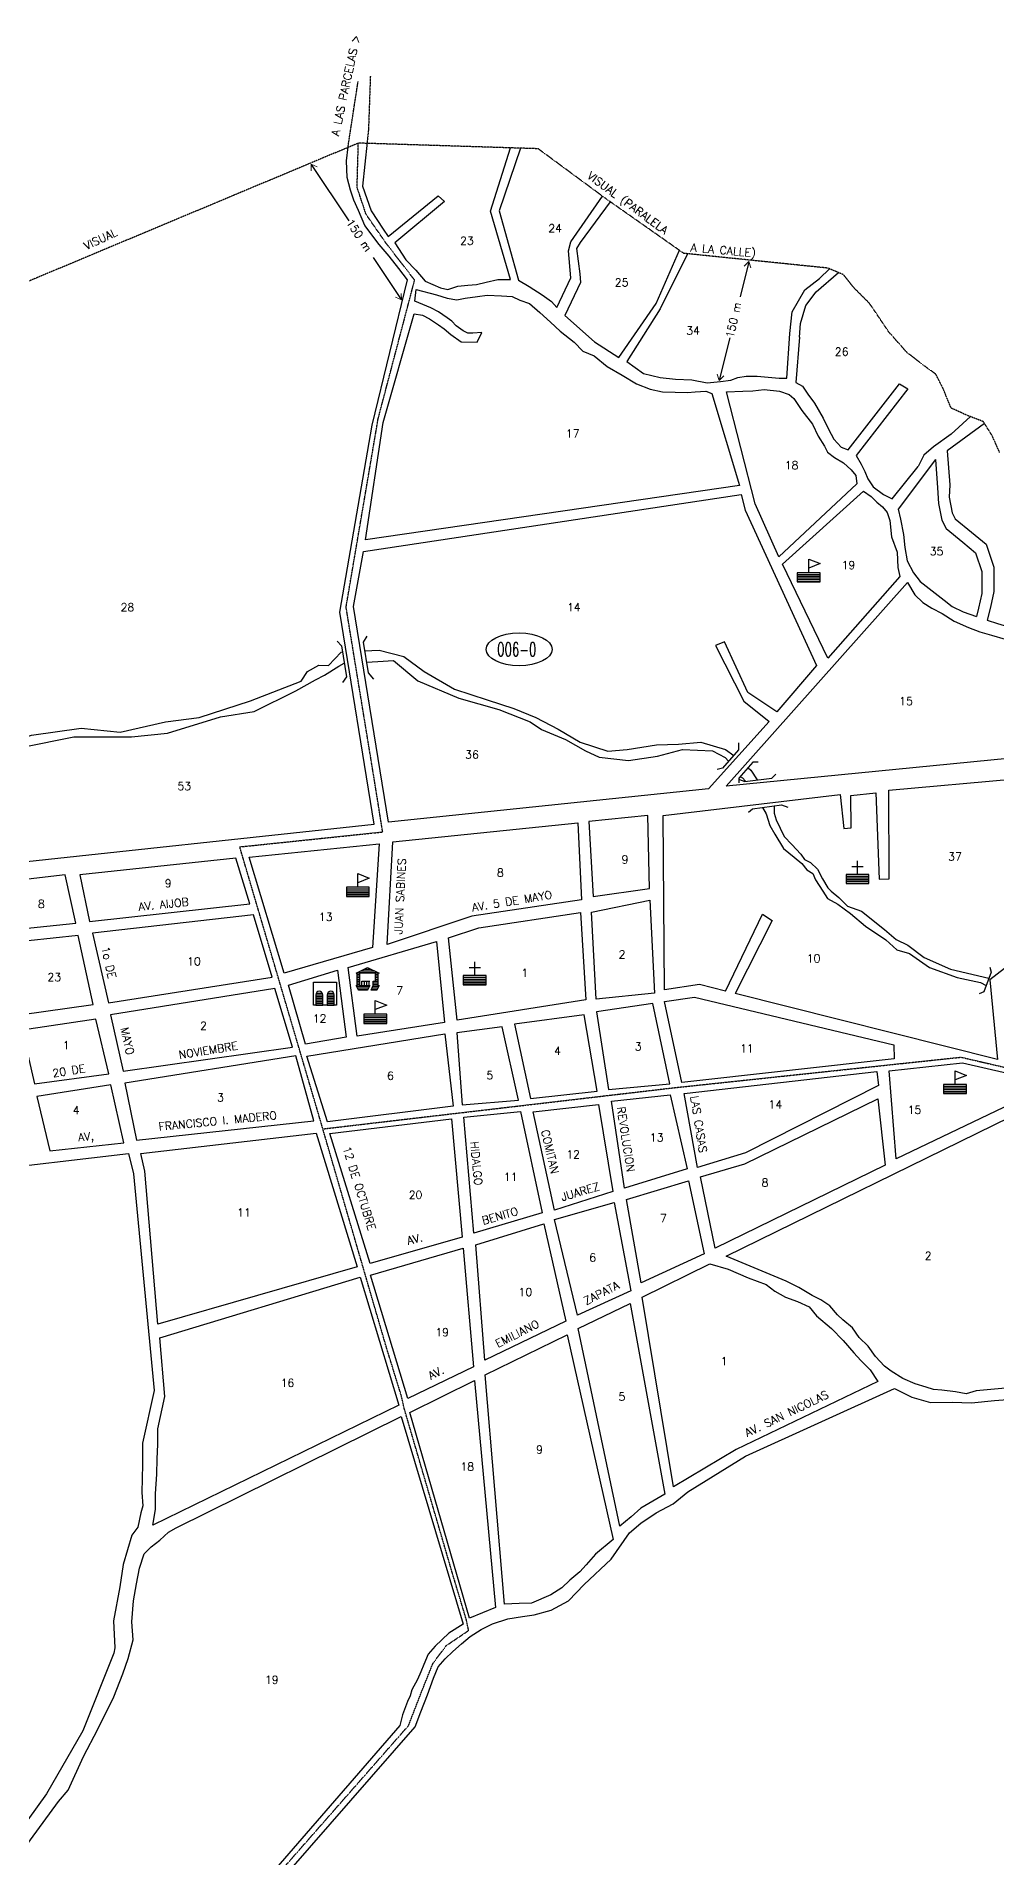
# Model space of a CAD drawing. Extents: x 558226 to 561608, y 1825319 to 1828129.
# Drawn here: x 560001 to 560840, y 1826535 to 1828129 of the extents above; entities that cross this region are included whole.
import ezdxf

# ---------------------------------------------------------------- set-up
doc = ezdxf.new("R2010")
doc.units = 0
doc.header["$MEASUREMENT"] = 0
doc.linetypes.add('HIDDEN', pattern=[0.375, 0.25, -0.125])
doc.layers.get('0').update_dxf_attribs({"linetype": 'CONTINUOUS'})
for name, color, linetype in [('4', 9, 'CONTINUOUS'), ('6', 10, 'CONTINUOUS'), ('9', 5, 'CONTINUOUS'), ('A', 3, 'CONTINUOUS'), ('C', 1, 'CONTINUOUS'), ('D', 6, 'CONTINUOUS'), ('F', 15, 'CONTINUOUS'), ('L', 14, 'CONTINUOUS')]:
    doc.layers.add(name, color=color, linetype=linetype)
doc.styles.add('ROMANS', font='ROMANS', dxfattribs={"height": 7})

# ---------------------------------------------------------------- blocks, each defined once
blk = doc.blocks.new('ELL')
blk.add_circle((0, 0), 1)
blk = doc.blocks.new('PAL')
for p, q in [((-7.598076, 0.5), (-2.401924, 0.5)), ((2.401924, 0.5), (7.598076, 0.5)), ((-8, -1), (-2, -1)), ((-8, -2.5), (-2, -2.5)), ((-8, -4), (-2, -4)), ((-8, -5.5), (-2, -5.5)), ((-8, -7), (-2, -7)), ((-8, -8.5), (-2, -8.5)), ((-8, -10), (-2, -10)), ((2, -1), (8, -1)), ((2, -2.5), (8, -2.5)), ((2, -4), (8, -4)), ((2, -5.5), (8, -5.5)), ((2, -7), (8, -7)), ((2, -8.5), (8, -8.5)), ((2, -10), (8, -10))]:
    blk.add_line(p, q)
blk.add_lwpolyline([(-10, -10), (-10, 10), (10, 10), (10, -10)], close=True)
for points in [[(-2, -10), (-2, -1, 1), (-8, -1), (-8, -10)], [(8, -10), (8, -1, 1), (2, -1), (2, -10)]]:
    blk.add_lwpolyline(points, format="xyb")
blk = doc.blocks.new('ESC')
for p, q in [((0, -2), (0, 10)), ((0, 10), (10, 6)), ((10, 6), (0, 2)), ((-10, -3.5), (10, -3.5)), ((-10, -5), (10, -5)), ((-10, -6.5), (10, -6.5)), ((-10, -8), (10, -8)), ((-10, -9.5), (10, -9.5))]:
    blk.add_line(p, q)
blk.add_lwpolyline([(-10, -2), (-10, -10), (10, -10), (10, -2)], close=True)
blk = doc.blocks.new('PLZ')
for p, q in [((-9, 5.5), (9, 5.5)), ((-9, 4), (-7, 4)), ((-9, 2.5), (-7, 2.5)), ((-9, 1), (-7, 1)), ((-6, 7), (6, 7)), ((-3, 8.5), (3, 8.5)), ((7, 4), (9, 4)), ((7, 2.5), (9, 2.5)), ((7, 1), (9, 1)), ((-9.75, -6.5), (1.75, -6.5)), ((-9, -0.5), (-7, -0.5)), ((-9, -2), (-7, -2)), ((-9, -3.5), (-7, -3.5)), ((-9, -5), (-7, -5)), ((-9, -8), (1, -8)), ((-8.25, -9.5), (0.25, -9.5)), ((-5, -2), (2, -2)), ((-5, -6), (-5, -2)), ((-3, -2), (-3, -6)), ((-1, -2), (-1, -6)), ((1, -2), (1, -6)), ((3.25, -9.5), (8.25, -9.5)), ((4, -8), (9, -8)), ((4.75, -6.5), (9.75, -6.5)), ((5, -3.5), (9, -3.5)), ((5, -5), (9, -5)), ((7, -0.5), (9, -0.5)), ((7, -2), (9, -2))]:
    blk.add_line(p, q)
blk.add_lwpolyline([(0, 10), (10, 5), (9, 5), (9, -6), (10, -6), (8, -10), (3, -10), (5, -6), (5, -2), (7, -2), (7, 5), (-7, 5), (-7, -6), (2, -6), (0, -10), (-8, -10), (-10, -6), (-9, -6), (-9, 5), (-10, 5)], close=True)
blk = doc.blocks.new('IGL')
for p, q in [((-5, 5), (5, 5)), ((0, -2), (0, 10)), ((-10, -3.5), (10, -3.5)), ((-10, -5), (10, -5)), ((-10, -6.5), (10, -6.5)), ((-10, -8), (10, -8)), ((-10, -9.5), (10, -9.5))]:
    blk.add_line(p, q)
blk.add_lwpolyline([(-10, -2), (-10, -10), (10, -10), (10, -2)], close=True)

msp = doc.modelspace()

# ---------------------------------------------------------------- linework, layer by layer
at = {"layer": '4', "color": 9, "linetype": 'HIDDEN'}
for points in [[(560842.646733, 1827764.72388), (560836.13559, 1827779.366272), (560828.378383, 1827791.666962), (560814.5112, 1827797.002717), (560800.199744, 1827803.5364), (560793.274413, 1827820.562612), (560786.946296, 1827833.064379), (560777.159285, 1827840.195275), (560761.79431, 1827851.976973), (560745.874242, 1827869.943368), (560728.94879, 1827895.055207), (560714.829879, 1827909.178607), (560706.325034, 1827920.074276), (560692.707063, 1827925.878372), (560566.537536, 1827938.809765), (560498.917008, 1827986.33018), (560439.276317, 1828030.325515), (560282.050934, 1828035.263509), (559851.222333, 1827854.666886)], [(560047.121088, 1826329.310841), (560153.173447, 1826454.04882), (560325.885754, 1826650.777781), (560337.554498, 1826680.941932), (560347.278451, 1826705.267859), (560358.947195, 1826720.836453), (560378.450158, 1826733.984627), (560376.613861, 1826742.961084), (560364.98398, 1826781.723054), (560322.331167, 1826927.582911), (560319.700801, 1826939.163648), (560306.548972, 1826981.801815), (560246.695045, 1827187.654993), (560178.372129, 1827419.572805), (560303.316223, 1827432.637024), (560296.478487, 1827475.562317), (560271.331016, 1827629.318131), (560299.385552, 1827794.255896), (560331.277244, 1827915.422943), (560306.440681, 1827947.469362), (560288.793649, 1827972.975696), (560280.950524, 1827996.520003), (560282.050934, 1828035.263509)], [(560251.005208, 1827172.831223), (560557.771473, 1827208.83681), (560808.863822, 1827235.583157), (560919.763039, 1827209.892963), (560949.541533, 1827185.230376), (560955.829514, 1827167.201904), (560961.644454, 1827152.65672), (560983.935058, 1827051.810114), (561068.251691, 1827064.41594), (561071.159161, 1827103.203096), (561235.915801, 1827089.627591), (561252.391465, 1827105.142454), (561270.805442, 1827116.778601), (561281.466166, 1827120.657316), (561335.937711, 1827125.795355), (561399.756542, 1827120.281328)]]:
    msp.add_lwpolyline(points, dxfattribs=at)
at = {"layer": '6', "color": 10, "linetype": 'HIDDEN'}
for points in [[(560273.139539, 1828032.131993), (560273.506485, 1828035.242943), (560281.852501, 1828089.281347)], [(560292.55047, 1828093.863855), (560290.890216, 1828046.90583), (560289.723761, 1828036.037127)]]:
    msp.add_lwpolyline(points, dxfattribs=at)
at = {"layer": '9', "color": 5, "linetype": 'CONTINUOUS'}
for points in [[(559918.309525, 1827508.485106), (559932.91991, 1827509.637695), (559961.523256, 1827505.65755), (559996.393181, 1827517.272169), (560039.78687, 1827523.466633), (560073.690296, 1827519.910551), (560113.401168, 1827528.886788), (560142.846887, 1827532.758326), (560187.790355, 1827547.470174), (560232.193667, 1827564.504948), (560237.617873, 1827573.022338), (560247.456672, 1827578.442493), (560255.890831, 1827578.137998), (560267.063592, 1827590.057106), (560268.274565, 1827590.113788)], [(560287.531555, 1827591.015143), (560300.149015, 1827591.605724), (560321.84586, 1827586.185568), (560339.668267, 1827573.022338), (560366.014438, 1827557.536182), (560394.685268, 1827548.244482), (560417.931892, 1827540.501407), (560437.304067, 1827532.758326), (560456.676254, 1827522.692324), (560476.04844, 1827511.077705), (560500.069942, 1827503.33463), (560517.11746, 1827504.883241), (560542.688742, 1827508.754785), (560562.060928, 1827509.529094), (560581.433115, 1827511.077705), (560603.12996, 1827504.883241), (560610.210116, 1827499.599553)], [(559917.901355, 1827498.521496), (559932.623486, 1827499.682901), (559957.707791, 1827499.266218), (559988.403114, 1827506.934307), (560033.349812, 1827515.697839), (560083.77783, 1827515.697839), (560115.141566, 1827519.129757), (560161.612368, 1827533.224898), (560191.105585, 1827538.137792), (560227.388036, 1827556.22917), (560244.610341, 1827565.570856), (560252.434907, 1827569.881379), (560265.081566, 1827577.632866), (560269.796688, 1827580.250418)], [(560289.11789, 1827581.177904), (560299.159808, 1827581.647933), (560312.89641, 1827582.519761), (560334.203765, 1827564.750005), (560369.901989, 1827549.656519), (560404.982346, 1827539.797549), (560432.388877, 1827528.843135), (560442.25523, 1827522.270484), (560463.084189, 1827513.506958), (560480.624367, 1827503.647981), (560492.683237, 1827498.170774), (560518.30741, 1827495.049921), (560543.630355, 1827498.883866), (560565.494595, 1827504.743412), (560591.804862, 1827503.647975), (560602.768056, 1827497.741268), (560605.709527, 1827494.415252)], [(560615.868578, 1827480.999673), (560617.761692, 1827479.940324)], [(560617.761692, 1827479.940324), (560620.631, 1827476.958475)], [(560622.744476, 1827488.851961), (560625.110371, 1827486.60042)], [(560625.110371, 1827486.60042), (560630.719187, 1827478.121627)], [(560635.352629, 1827453.966712), (560638.529418, 1827448.58538), (560641.80866, 1827438.345382), (560646.317634, 1827430.562986), (560653.695943, 1827418.274994), (560663.061839, 1827410.535462), (560669.6394, 1827405.058255), (560674.024444, 1827399.581048), (560679.520043, 1827396.156603), (560681.698281, 1827390.817516), (560688.275842, 1827380.958546), (560692.22714, 1827374.447812), (560701.245088, 1827369.532609), (560712.393593, 1827361.240599), (560725.548727, 1827350.286185), (560743.088905, 1827338.236334), (560752.955246, 1827329.472801), (560763.917863, 1827326.186476), (560781.458042, 1827314.136624), (560805.575781, 1827305.373092), (560825.988166, 1827300.828437), (560830.865917, 1827298.312776)], [(560645.541508, 1827455.358393), (560645.541508, 1827449.202608), (560647.374536, 1827443.166358), (560654.242626, 1827428.793476), (560660.898855, 1827421.772686), (560668.819546, 1827413.066446), (560672.180507, 1827408.588519), (560677.409323, 1827405.976066), (560683.504406, 1827400.190453), (560687.718485, 1827391.534656), (560692.458644, 1827383.753079), (560695.465453, 1827380.74852), (560702.250631, 1827375.164901), (560709.832047, 1827367.761327), (560721.986098, 1827363.327454), (560742.159304, 1827347.273425), (560752.199813, 1827338.540998), (560762.311245, 1827333.489066), (560776.595512, 1827322.783876), (560799.679403, 1827312.487101), (560833.20061, 1827304.709159), (560833.322085, 1827304.653136)]]:
    msp.add_lwpolyline(points, dxfattribs=at)
at = {"layer": 'F', "color": 15, "linetype": 'CONTINUOUS'}
for p, q in [((560474.32449, 1826998.231853), (560519.734907, 1827020.100967)), ((560519.734907, 1827020.100967), (560549.913904, 1826853.203439)), ((560510.756886, 1826825.242399), (560474.32449, 1826998.231853)), ((560528.954442, 1826840.919272), (560520.460644, 1826833.54015)), ((560549.913904, 1826853.203439), (560528.954442, 1826840.919272)), ((560520.460644, 1826833.54015), (560510.756886, 1826825.242399))]:
    msp.add_line(p, q, dxfattribs=at)
for points in [[(560289.723761, 1828036.037127), (560285.60664, 1827997.674958), (560293.123166, 1827975.887121), (560303.636262, 1827959.956547), (560308.217376, 1827953.432383), (560351.842171, 1827989.112013), (560357.414119, 1827984.224032), (560314.014468, 1827948.064027), (560323.602917, 1827933.106236), (560332.393076, 1827924.101979), (560340.453649, 1827914.404237), (560353.834441, 1827908.606158), (560360.20818, 1827907.257806), (560369.062012, 1827910.118499), (560377.630528, 1827911.08778), (560385.475475, 1827911.600754), (560393.830881, 1827913.524767), (560403.858572, 1827915.881018), (560415.018003, 1827916.072575), (560397.547964, 1827975.848601), (560415.029869, 1828031.087026)], [(559964.861383, 1827403.939791), (560295.890045, 1827439.448178), (560265.943197, 1827624.851659), (560294.068031, 1827788.608751), (560325.061104, 1827915.744058), (560317.480906, 1827925.666944), (560308.970044, 1827936.325435), (560300.20997, 1827946.515585), (560287.817496, 1827963.205831), (560282.218965, 1827976.401083), (560278.172379, 1827985.284999), (560275.311686, 1827994.138831), (560272.267967, 1828005.133287), (560271.692307, 1828019.862432), (560273.139539, 1828032.131993)], [(560423.904386, 1828030.808303), (560405.149715, 1827976.130414), (560422.121329, 1827915.417708), (560431.470084, 1827909.721918), (560442.680166, 1827902.55492), (560450.837011, 1827896.652037), (560455.685388, 1827891.307749), (560467.737852, 1827917.345764), (560465.724571, 1827940.892638), (560467.826579, 1827948.908576), (560495.417919, 1827988.911363)], [(560502.273378, 1827983.971486), (560475.87862, 1827948.229641), (560472.662923, 1827943.089931), (560475.66102, 1827920.942061), (560476.180012, 1827913.334293), (560462.632272, 1827884.486236), (560488.624665, 1827861.280358), (560509.876988, 1827847.687984), (560542.406024, 1827895.041006), (560562.712385, 1827941.497895)], [(560569.703794, 1827938.485248), (560545.843364, 1827890.207178), (560516.908109, 1827844.186972), (560531.360472, 1827833.852414), (560545.98131, 1827830.158858), (560559.470409, 1827828.629995), (560573.701128, 1827828.268974), (560587.160142, 1827825.554218), (560598.580819, 1827826.688473), (560607.629711, 1827827.882899), (560613.856526, 1827830.098243), (560621.245166, 1827831.334787), (560630.73833, 1827831.331286), (560649.919716, 1827829.658014), (560656.803914, 1827829.720699), (560659.213776, 1827868.581897)], [(560667.674143, 1827865.55296), (560664.540555, 1827825.964458), (560670.3918, 1827822.73071), (560674.954863, 1827815.49501), (560680.928964, 1827807.748851), (560688.424924, 1827794.505463), (560693.171012, 1827785.129138), (560697.691956, 1827776.233188), (560704.158465, 1827769.18653), (560710.270957, 1827766.89548), (560755.16687, 1827824.614674), (560762.411103, 1827820.158931), (560717.265976, 1827761.971396), (560721.585843, 1827754.504535), (560724.743885, 1827748.016473), (560727.42757, 1827741.540445), (560732.233828, 1827734.535906), (560741.084158, 1827727.903436), (560748.820799, 1827724.147195), (560771.369294, 1827752.292247)], [(560829.422968, 1827790.010551), (560796.905953, 1827766.120861)], [(560786.646983, 1827758.583772), (560754.047261, 1827714.996014), (560755.95924, 1827706.166251), (560758.70561, 1827692.806025), (560759.839865, 1827681.385347), (560761.922835, 1827669.940601), (560767.350374, 1827659.360332), (560773.093313, 1827651.857368), (560794.273431, 1827635.41885), (560801.2504, 1827629.783231), (560810.866419, 1827625.267317), (560822.402676, 1827621.158093)], [(560831.694737, 1827618.01194), (560840.747428, 1827615.01601), (560859.358184, 1827609.559914), (560877.13455, 1827608.634281), (560900.146897, 1827608.28781), (560919.953066, 1827612.531971), (560984.978094, 1827649.804677), (560991.852773, 1827640.137021), (560928.487996, 1827602.822195), (560960.375282, 1827550.037687), (561090.974415, 1827618.161225), (561092.747809, 1827618.430292)], [(560289.364723, 1827603.882931), (560286.314364, 1827598.563235), (560290.621394, 1827571.85432), (560295.308448, 1827566.15811)], [(560263.639141, 1827599.449313), (560267.439463, 1827595.525254), (560271.619808, 1827568.436594), (560268.326194, 1827563.246711)], [(560614.343688, 1827510.473198), (560614.540025, 1827504.587246), (560600.403169, 1827488.302771), (560595.84926, 1827487.339826)], [(560631.591164, 1827493.797683), (560627.075224, 1827493.797683), (560614.705464, 1827479.671395), (560614.587279, 1827475.655867)], [(560548.603142, 1827447.039618), (560703.33487, 1827465.423353), (560706.61478, 1827435.673732), (560713.036655, 1827436.222808), (560712.566786, 1827464.477154), (560734.459427, 1827466.769733), (560737.28959, 1827391.226579), (560746.077235, 1827391.478307), (560745.91019, 1827469.089881), (560856.286006, 1827479.105635), (560856.911428, 1827326.011077), (560854.911709, 1827322.027176), (560853.386348, 1827318.031241), (560834.264145, 1827303.32715), (560840.802413, 1827233.623208), (560611.359775, 1827291.314199)], [(560615.171333, 1827478.510715), (560619.901937, 1827476.874415), (560643.555008, 1827479.601576), (560647.011984, 1827483.237787)], [(560603.086049, 1827293.394543), (560580.449393, 1827299.086297), (560549.720972, 1827294.644561), (560548.603142, 1827447.039618)], [(560623.14125, 1827449.886843), (560626.780181, 1827452.795816), (560652.070768, 1827456.250214), (560657.529159, 1827454.250296)], [(560915.778188, 1826952.144861), (560822.290193, 1826943.599329), (560813.442378, 1826940.975815), (560804.23453, 1826942.870729), (560792.162486, 1826944.126311), (560784.821982, 1826944.787196), (560778.466294, 1826946.847084), (560768.814173, 1826949.939926), (560758.012261, 1826954.485924), (560747.970021, 1826960.911301), (560741.911682, 1826965.336959), (560734.052186, 1826973.605612), (560727.63983, 1826982.786877), (560719.999462, 1826990.337977), (560714.043412, 1826998.795672), (560705.679474, 1827005.890466), (560701.03819, 1827010.042843), (560694.35857, 1827018.044233), (560686.420853, 1827023.229563), (560678.684213, 1827026.985804), (560667.236952, 1827034.158819), (560656.221929, 1827039.659549), (560603.611372, 1827061.404724), (560852.10931, 1827183.496788)], [(559946.422354, 1827135.511204), (560081.152853, 1827151.317046), (560085.451167, 1827133.645485), (560103.424759, 1826944.036461), (560093.238653, 1826898.015269), (560093.474845, 1826879.260104), (560092.855092, 1826854.830702), (560093.502956, 1826842.947701), (560091.929459, 1826837.054337), (560089.238771, 1826824.544038), (560084.071491, 1826817.317857), (560076.300277, 1826791.645893), (560073.435096, 1826772.257413), (560067.933379, 1826742.493243), (560069.235124, 1826718.964419), (560068.403248, 1826714.238897), (560041.049036, 1826646.344102), (560009.270153, 1826591.140116), (559831.144685, 1826342.901162)], [(560052.477008, 1826329.691555), (560331.863659, 1826649.646301), (560336.707006, 1826662.813983), (560342.541187, 1826677.617847), (560347.663832, 1826692.439762), (560351.711405, 1826702.304994), (560357.821382, 1826709.269928), (560364.624843, 1826715.505276), (560372.157892, 1826722.434108), (560379.678907, 1826728.888583), (560389.322496, 1826734.814548), (560399.416374, 1826739.779764), (560412.818719, 1826744.186384), (560425.686537, 1826746.233252), (560435.690159, 1826747.640788), (560450.746738, 1826751.768111), (560465.905606, 1826759.927471), (560479.560666, 1826774.295595), (560503.144629, 1826796.481096), (560519.150909, 1826819.333499), (560529.097863, 1826827.862412), (560542.38337, 1826837.018622), (560557.293025, 1826844.709642), (560570.140277, 1826855.300958), (560620.534947, 1826886.536879), (560750.905434, 1826945.647628), (560765.904357, 1826938.14718), (560782.398557, 1826933.456773), (560801.153722, 1826933.692965), (560818.230586, 1826933.25974), (560838.213763, 1826935.126098), (560857.236192, 1826936.542166)], [(559934.222019, 1826467.49576), (560019.780733, 1826584.465527), (560028.340717, 1826594.453614), (560041.900492, 1826623.776027), (560054.37316, 1826647.6674), (560068.146045, 1826676.035082), (560076.010029, 1826696.008741), (560080.86541, 1826709.65078), (560085.075443, 1826725.919835), (560084.049494, 1826741.609728), (560085.467535, 1826760.085596), (560088.218394, 1826774.967681), (560090.701988, 1826788.66989), (560094.815749, 1826801.144087), (560100.901657, 1826807.160307), (560108.410638, 1826813.140424), (560116.180866, 1826820.06324), (560122.924157, 1826823.926801), (560319.529633, 1826921.228886), (560373.777011, 1826739.480886), (560361.239142, 1826731.729697), (560349.085375, 1826720.408793), (560343.20656, 1826713.200663), (560339.183055, 1826704.284146), (560336.648809, 1826697.940492), (560333.628172, 1826691.134515), (560328.887114, 1826681.998871), (560327.331668, 1826676.817043), (560325.070702, 1826671.890444), (560320.743832, 1826660.370979), (560318.368543, 1826650.937986), (560046.253695, 1826336.969374)]]:
    msp.add_lwpolyline(points, dxfattribs=at)
at = {"layer": 'F', "linetype": 'CONTINUOUS'}
for points in [[(560659.213776, 1827868.581897), (560661.245447, 1827887.577719), (560672.266067, 1827906.849382), (560685.123447, 1827916.94406), (560694.10849, 1827925.281072)], [(560667.674143, 1827865.55296), (560668.592523, 1827877.48304), (560673.184447, 1827893.083906), (560682.368295, 1827905.013986), (560701.92435, 1827921.949885)], [(560817.212166, 1827795.963451), (560800.422767, 1827780.608525), (560784.810223, 1827769.596145), (560776.544755, 1827762.254563), (560771.369294, 1827752.292247)], [(560796.905953, 1827766.120861), (560799.112087, 1827736.360351), (560798.585995, 1827725.546633), (560801.341147, 1827711.781164), (560803.839528, 1827706.598151), (560818.257627, 1827694.892203), (560831.029322, 1827684.25708), (560837.648033, 1827664.415819), (560837.648033, 1827643.040631), (560834.677943, 1827629.190618), (560831.694737, 1827618.01194)], [(560786.646983, 1827758.583772), (560788.483755, 1827733.805916), (560789.402147, 1827720.040447), (560792.157299, 1827705.357276), (560795.830843, 1827698.015687), (560810.524995, 1827686.085613), (560821.545615, 1827676.908629), (560827.055931, 1827660.390063), (560827.055931, 1827641.1184), (560824.300767, 1827628.270625), (560822.402676, 1827621.158093)], [(560603.086049, 1827293.394543), (560635.500895, 1827360.732925), (560643.766363, 1827355.226732), (560611.359775, 1827291.314199)], [(560834.125288, 1827314.318562), (560835.419827, 1827310.068252), (560828.762188, 1827292.882203), (560824.878558, 1827291.034244)]]:
    msp.add_lwpolyline(points, dxfattribs=at)
at = {"layer": 'F', "color": 15, "linetype": 'CONTINUOUS'}
for points in [[(560288.196317, 1827688.129238), (560303.615348, 1827790.739857), (560330.94998, 1827885.928249), (560338.041272, 1827884.799024), (560344.129696, 1827881.559259), (560352.067413, 1827876.373929), (560357.195088, 1827872.683875), (560362.767036, 1827867.795893), (560371.860561, 1827861.394585), (560385.854102, 1827861.039581), (560390.102752, 1827869.475723), (560382.020626, 1827868.968766), (560377.75141, 1827869.077072), (560373.767509, 1827871.076791), (560367.70917, 1827875.502449), (560363.773405, 1827879.399597), (560359.813572, 1827882.34803), (560352.113034, 1827887.527343), (560345.319091, 1827891.022337), (560331.469958, 1827897.069629), (560332.677404, 1827907.244243), (560350.357498, 1827902.523752), (560359.778457, 1827899.674106), (560368.286804, 1827898.2716), (560375.444282, 1827899.75134), (560386.159441, 1827901.140825), (560394.733975, 1827902.347285), (560407.29241, 1827901.554026), (560416.536361, 1827901.082184), (560423.099142, 1827897.830385), (560431.571386, 1827895.004807), (560440.622793, 1827886.943248), (560450.142539, 1827878.632476), (560458.488427, 1827870.826146), (560470.824232, 1827861.257277), (560478.452566, 1827853.23182), (560488.317798, 1827849.184247), (560499.473727, 1827839.882641), (560512.806383, 1827832.187133), (560525.196342, 1827824.752871), (560537.17813, 1827819.939609), (560548.034195, 1827817.528219), (560558.950431, 1827817.488615), (560569.860649, 1827817.211832), (560576.519702, 1827817.754892), (560585.787721, 1827818.231764), (560591.194694, 1827816.195944), (560615.26263, 1827735.842043)], [(560649.749363, 1827673.261006), (560628.853031, 1827719.596069), (560603.813299, 1827817.774471), (560618.068087, 1827818.362165), (560626.855731, 1827818.613893), (560636.853337, 1827819.784251), (560650.342435, 1827818.255388), (560658.577501, 1827815.435827), (560662.756462, 1827811.769841), (560669.850269, 1827801.384631), (560679.036565, 1827789.285018), (560683.995764, 1827778.953961), (560689.465422, 1827770.033942), (560692.185209, 1827764.980986), (560698.23753, 1827760.318149), (560706.187282, 1827755.607176), (560712.915037, 1827749.503217), (560717.057896, 1827744.414159), (560717.820083, 1827737.037552)], [(560308.277489, 1827441.269902), (560277.940521, 1827630.005917), (560286.514513, 1827677.966658), (560616.718303, 1827727.73585), (560620.170191, 1827714.120394), (560682.700229, 1827578.204543), (560647.9739, 1827537.789872), (560622.530583, 1827554.573876), (560602.297651, 1827598.993459), (560594.3805, 1827595.63434), (560619.017537, 1827547.068397), (560641.110268, 1827529.182738), (560588.120194, 1827470.482229)], [(560652.907405, 1827666.772944), (560723.593107, 1827730.720482), (560730.356965, 1827726.039594), (560735.217377, 1827721.169663), (560740.333018, 1827717.005252), (560744.244715, 1827712.159389), (560746.679187, 1827705.215021), (560748.215595, 1827690.936166), (560753.096573, 1827677.521786), (560753.702318, 1827663.978535), (560755.401186, 1827656.103503), (560692.593031, 1827584.598848)], [(560603.602994, 1827472.700089), (560762.15301, 1827650.948258), (560768.523247, 1827640.106742), (560775.47013, 1827633.285229), (560783.413864, 1827628.337077), (560792.549509, 1827623.596019), (560803.060089, 1827616.92143), (560815.498184, 1827611.384598), (560825.375449, 1827607.811382), (560835.739106, 1827604.70049), (560847.519818, 1827601.316316), (560861.660282, 1827597.397616), (560867.754723, 1827594.395029), (560867.701654, 1827498.75186)], [(560483.678875, 1827441.804081), (560487.23611, 1827376.210397), (560536.542688, 1827383.266128), (560535.077942, 1827447.145409)], [(560312.107463, 1827423.847553), (560473.918448, 1827440.627707), (560477.190368, 1827373.14261), (560381.186178, 1827358.96496), (560307.21805, 1827334.023029)], [(560217.109739, 1827309.015897), (560186.461957, 1827410.659208), (560300.200394, 1827422.250975), (560294.338198, 1827331.501803)], [(560038.686632, 1827395.184302), (560047.138852, 1827354.148892), (560187.32446, 1827369.816343), (560174.810117, 1827409.768149)], [(559960.645334, 1827387.433557), (559970.27743, 1827346.130884), (560035.000621, 1827352.795509), (560025.629771, 1827395.04088)], [(560485.938408, 1827362.478103), (560536.752296, 1827372.818233), (560540.861123, 1827291.54669), (560489.942431, 1827286.430507)], [(560049.732281, 1827344.115184), (560063.608539, 1827283.006342), (560206.820801, 1827305.716948), (560190.404281, 1827360.244959)], [(560361.006954, 1827340.015722), (560387.33127, 1827348.603819), (560476.202049, 1827362.250443), (560480.905574, 1827285.710438), (560368.433767, 1827267.915925)], [(559971.654881, 1827334.941368), (559986.21259, 1827272.628581), (560050.284415, 1827281.683044), (560037.101642, 1827342.062299)], [(560280.980042, 1827253.99602), (560273.246362, 1827313.999705), (560350.480838, 1827336.722791), (560357.463378, 1827265.820921)], [(560221.120223, 1827298.708908), (560263.930207, 1827311.625404), (560271.462811, 1827253.050807), (560235.711518, 1827247.075178)], [(560065.478398, 1827272.516328), (560076.335005, 1827223.350656), (560224.4859, 1827244.274655), (560208.939873, 1827295.695275)], [(560564.746034, 1827213.333414), (560549.693402, 1827284.202683), (560575.897378, 1827288.047207), (560750.227736, 1827246.363585), (560750.395225, 1827234.255439)], [(559988.010245, 1827259.292423), (559998.921005, 1827212.261359), (560063.935528, 1827221.054576), (560052.568461, 1827268.809209)], [(560418.661489, 1827264.50571), (560432.672636, 1827199.358814), (560490.74279, 1827205.717558), (560479.388745, 1827272.695697)], [(560490.371167, 1827275.265059), (560500.75243, 1827207.362273), (560554.274071, 1827212.17509), (560539.446583, 1827282.563986)], [(560237.10702, 1827236.597198), (560357.691038, 1827256.084562), (560364.866123, 1827192.772409), (560255.10557, 1827178.943746)], [(560368.150967, 1827256.768528), (560372.729121, 1827193.99692), (560422.194656, 1827197.963312), (560407.685084, 1827262.173528)], [(560077.967686, 1827212.866659), (560088.094706, 1827163.007503), (560243.264689, 1827179.956133), (560227.382695, 1827236.843895)], [(560566.87714, 1827203.786097), (560735.395315, 1827223.00674), (560736.748698, 1827210.868509), (560620.620965, 1827151.871096), (560578.528534, 1827139.173728)], [(560752.206985, 1827146.634225), (560746.092422, 1827223.684689), (560810.347273, 1827230.598527), (560849.514352, 1827221.535628), (560852.872484, 1827194.869329)], [(560001.009992, 1827201.053792), (560012.389093, 1827153.773516), (560077.1183, 1827160.67532), (560065.592276, 1827211.519293)], [(560434.755606, 1827187.914068), (560492.108207, 1827194.053685), (560504.656679, 1827118.026655), (560453.455187, 1827101.763075)], [(560503.339843, 1827197.091387), (560554.744926, 1827202.669893), (560569.479643, 1827137.979303), (560514.696403, 1827120.857263)], [(560594.061541, 1827068.529603), (560581.164083, 1827130.800271), (560619.89991, 1827142.158805), (560736.210668, 1827199.015593), (560742.57543, 1827141.182617)], [(560257.224642, 1827168.922072), (560363.634609, 1827181.64908), (560372.876141, 1827078.175513), (560292.30913, 1827055.062309)], [(560374.349768, 1827183.038565), (560423.839371, 1827187.953672), (560442.71596, 1827099.424875), (560382.9279, 1827081.480478)], [(560245.128531, 1827169.22894), (560281.077495, 1827052.024607), (560106.796356, 1827002.097096), (560095.241679, 1827136.007753), (560091.831909, 1827151.283459)], [(560529.448185, 1827038.129061), (560516.584314, 1827111.078785), (560570.63195, 1827127.270161), (560584.44202, 1827063.552353)], [(560473.670609, 1827009.877675), (560453.487787, 1827093.692984), (560505.83907, 1827108.503407), (560520.254885, 1827031.242347)], [(560392.694441, 1826970.636322), (560384.809794, 1827071.464822), (560444.13553, 1827089.89561), (560463.333536, 1827004.681298)], [(560325.387882, 1826936.981465), (560292.761934, 1827044.845575), (560373.578158, 1827068.42712), (560382.813674, 1826964.716374)], [(560530.084015, 1827025.771702), (560589.20616, 1827054.887564), (560605.463181, 1827050.203174), (560622.827874, 1827042.405377), (560638.58647, 1827036.784307), (560646.268957, 1827030.893457), (560655.392568, 1827025.678042), (560665.975352, 1827021.849597), (560676.059711, 1827017.084471), (560682.508169, 1827009.326277), (560695.75057, 1826998.073089), (560705.9277, 1826987.609658), (560715.150098, 1826976.933117), (560721.391462, 1826970.366834), (560729.488137, 1826962.092164), (560736.350782, 1826951.95015), (560612.378103, 1826892.439762), (560557.672097, 1826859.651897)], [(560283.701009, 1827043.176792), (560317.404544, 1826931.013381), (560102.331733, 1826826.110531), (560104.815328, 1826839.812741), (560104.689957, 1826853.581137), (560105.834718, 1826870.639949), (560106.177688, 1826884.159133), (560106.733768, 1826896.723585), (560106.845576, 1826910.485964), (560112.785548, 1826938.815029), (560108.386918, 1826989.952849)], [(560392.837863, 1826957.579462), (560464.692936, 1826992.780246), (560504.769764, 1826813.765053), (560489.490556, 1826800.86212), (560481.185801, 1826791.579552), (560475.568232, 1826785.314119), (560467.074435, 1826777.934998), (560460.021761, 1826771.23131), (560450.372155, 1826765.068167), (560433.577104, 1826757.899641), (560422.654852, 1826757.702066), (560409.823136, 1826757.07827)], [(560327.209605, 1826924.594022), (560383.461538, 1826952.833373), (560401.918019, 1826754.193509), (560379.370511, 1826744.797604)]]:
    msp.add_lwpolyline(points, close=True, dxfattribs=at)
at = {"layer": 'L', "color": 14, "linetype": 'CONTINUOUS'}
for points in [[(560240.840828, 1828016.560728), (560273.742123, 1827967.164313)], [(560295.127843, 1827935.056825), (560319.579162, 1827898.346795)], [(560623.48152, 1827931.467137), (560615.77335, 1827900.741412)], [(560606.817935, 1827865.044016), (560597.489174, 1827827.858414)]]:
    msp.add_lwpolyline(points, dxfattribs=at)

# ---------------------------------------------------------------- block references
at = {"layer": '4', "xscale": 28.8, "yscale": 14.4, "zscale": 28.8}
msp.add_blockref('ELL', (560422.581207, 1827592.380032), dxfattribs=at)
at = {"layer": 'A', "color": 3, "linetype": 'CONTINUOUS'}
for name, p in [('ESC', (560675.781901, 1827661.373322)), ('ESC', (560281.616112, 1827386.246536)), ('IGL', (560718.39628, 1827397.450059)), ('IGL', (560383.838361, 1827308.939285)), ('PAL', (560252.860356, 1827291.209468)), ('PLZ', (560290.119681, 1827304.166064)), ('ESC', (560296.82433, 1827275.156041)), ('ESC', (560803.696521, 1827213.696373))]:
    msp.add_blockref(name, p, dxfattribs=at)

# ---------------------------------------------------------------- texts
at = {"layer": '4', "style": 'ROMANS', "width": 0.63}
msp.add_text('006-0', height=12, dxfattribs=at).set_placement((560403.384498, 1827586.293257))
at = {"layer": 'C', "color": 1, "linetype": 'CONTINUOUS', "style": 'ROMANS'}
for s, p in [('24', (560448.102133, 1827957.240901)), ('23', (560370.931329, 1827946.382766)), ('25', (560506.235515, 1827909.961167)), ('34', (560568.685703, 1827867.74705)), ('26', (560698.596481, 1827849.308283)), ('17', (560463.482296, 1827777.665585)), ('18', (560654.816751, 1827749.92299)), ('19', (560704.540149, 1827662.615091)), ('35', (560781.594652, 1827674.667298)), ('28', (560074.200551, 1827625.681368)), ('14', (560464.425128, 1827625.675272)), ('15', (560754.920909, 1827543.620648)), ('36', (560375.430811, 1827496.802123)), ('53', (560123.793335, 1827469.271177)), ('37', (560797.675769, 1827407.535527)), ('8', (560403.185596, 1827393.531888)), ('9', (560512.174443, 1827405.006815)), ('9', (560112.873821, 1827384.2152)), ('8', (560001.877332, 1827366.214377)), ('13', (560247.462048, 1827354.762821)), ('10', (560132.320119, 1827315.91356)), ('2', (560509.594131, 1827322.006319)), ('10', (560674.07307, 1827318.518802)), ('23', (560010.220259, 1827302.160603)), ('1', (560424.695218, 1827305.885619)), ('7', (560315.129725, 1827290.390688)), ('12', (560242.130686, 1827265.878674)), ('2', (560143.707752, 1827259.614478)), ('1', (560023.746321, 1827242.532244)), ('4', (560453.102059, 1827237.52554)), ('3', (560523.688529, 1827241.430775)), ('11', (560615.7319, 1827239.80771)), ('6', (560307.067721, 1827215.835852)), ('5', (560393.941297, 1827216.242591)), ('4', (560032.424895, 1827185.779614)), ('3', (560158.490605, 1827196.821317)), ('14', (560640.594082, 1827190.761392)), ('15', (560762.264027, 1827186.018013)), ('13', (560536.858281, 1827161.828014)), ('12', (560463.860421, 1827147.066714)), ('11', (560409.248172, 1827127.329692)), ('8', (560634.585949, 1827122.325066)), ('20', (560326.021545, 1827111.64123)), ('11', (560176.111611, 1827096.220477)), ('7', (560545.744268, 1827091.115187)), ('6', (560483.880784, 1827056.847582)), ('2', (560777.262253, 1827058.423343)), ('10', (560422.119589, 1827026.612014)), ('19', (560349.315801, 1826991.435298)), ('1', (560598.820747, 1826966.119074)), ('16', (560214.100439, 1826947.162)), ('5', (560509.510725, 1826935.158407)), ('9', (560437.372853, 1826888.810226)), ('18', (560371.253173, 1826873.874433)), ('19', (560200.390434, 1826687.3947))]:
    msp.add_text(s, height=7, dxfattribs=at).set_placement(p)
at = {"layer": 'D', "color": 6, "linetype": 'HIDDEN', "style": 'ROMANS'}
for s, rotation, p in [('A LAS PARCELAS >', 77.979317, (560265.021854, 1828041.12456)), ('VISUAL (PARALELA', 323.663817, (560481.46481, 1828005.236716)), ('VISUAL', 25.106022, (560044.157612, 1827941.651815)), ('A LA CALLE)', 354.979544, (560572.227166, 1827940.59707)), ('JUAN SABINES', 87.196827, (560320.414415, 1827342.850941)), ('AV. 5 DE MAYO', 9.275611, (560381.95396, 1827363.005178)), ('AV. AIJOB', 5.887646, (560090.198331, 1827363.619126)), ('1o DE', 282.711516, (560057.299479, 1827331.570193)), ('MAYO', 282.711516, (560074.070392, 1827260.96193)), ('NOVIEMBRE', 9.146814, (560125.606316, 1827234.048234)), ('20 DE', 9.146814, (560015.257994, 1827217.928618)), ('REVOLUCION', 278.801819, (560508.12376, 1827191.734168)), ('LAS CASAS', 278.801819, (560572.390467, 1827201.300932)), ('FRANCISCO I. MADERO', 5.596505, (560107.780819, 1827171.266567)), ('AV,', 5.596505, (560037.327659, 1827161.934153)), ('HIDALGO', 275.533002, (560379.932184, 1827161.667205)), ('COMITAN', 283.115667, (560441.805987, 1827171.233963)), ('12 DE OCTUBRE', 287.176404, (560268.425156, 1827156.239728)), ('JUAREZ', 16.728481, (560460.417876, 1827109.564166)), ('BENITO', 15.906759, (560391.260547, 1827089.010518)), ('AV.', 13.46945, (560325.489693, 1827071.48961)), ('ZAPATA', 26.855371, (560481.236807, 1827018.593299)), ('EMILIANO', 26.855371, (560403.993042, 1826981.263682)), ('AV.', 26.855371, (560345.423588, 1826953.266479)), ('AV. SAN NICOLAS', 25.882179, (560622.14301, 1826903.210863))]:
    msp.add_text(s, height=7, rotation=rotation, dxfattribs=at).set_placement(p)
at = {"layer": 'L', "color": 14, "linetype": 'CONTINUOUS', "style": 'ROMANS'}
for rotation, p in [(303.377954, (560237.599264, 1828016.088762)), (256.042933, (560620.862661, 1827933.507953)), (123.337841, (560322.857946, 1827898.724005)), (76.289591, (560600.076142, 1827825.791804))]:
    msp.add_text('<', height=7, rotation=rotation, dxfattribs=at).set_placement(p)
at = {"layer": 'L', "color": 6, "linetype": 'CONTINUOUS', "style": 'ROMANS'}
for rotation, p in [(303.666252, (560270.975253, 1827965.967111)), (77.463829, (560609.951211, 1827864.177444))]:
    msp.add_text('150 m', height=7, rotation=rotation, dxfattribs=at).set_placement(p)

doc.saveas('drawing.dxf')
